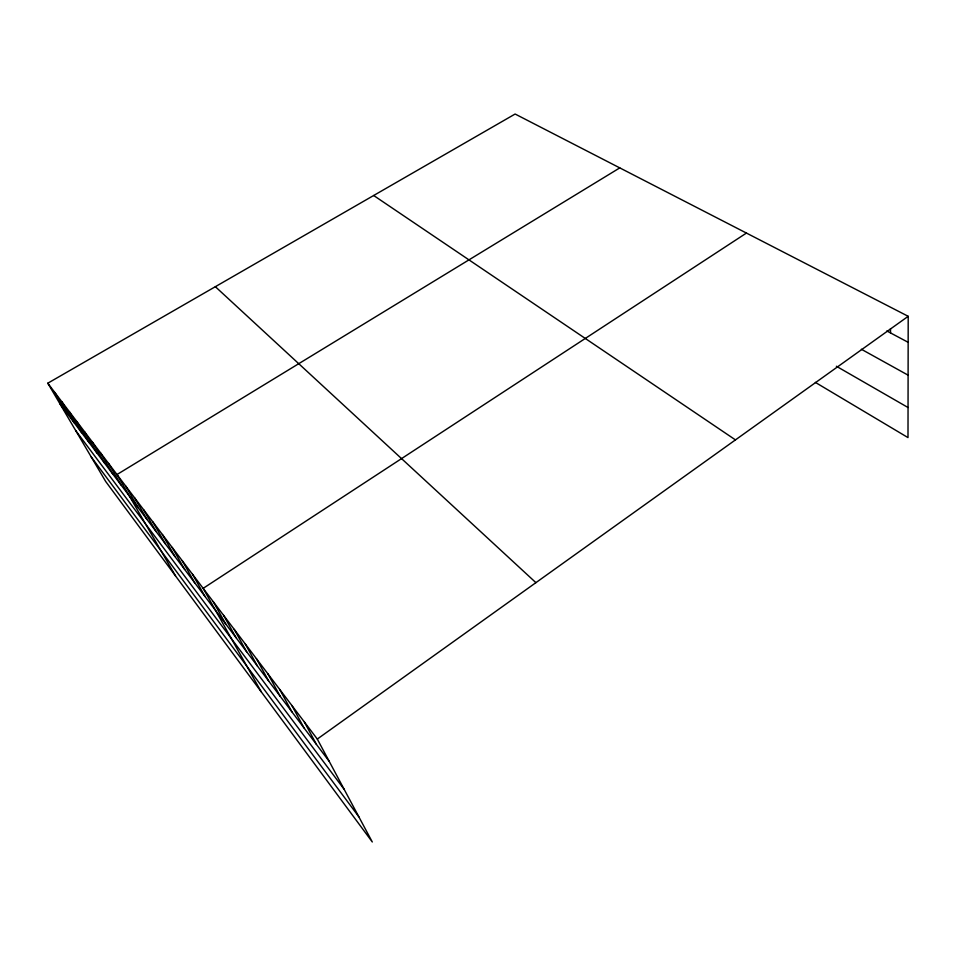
<?xml version="1.0" encoding="UTF-8"?>
<svg xmlns="http://www.w3.org/2000/svg" width="956" height="956" viewBox="0 0 956 956"><rect width="100%" height="100%" fill="white"/><g stroke="black" fill="none" stroke-linecap="round" stroke-linejoin="round"><path stroke-width="1.43" d="M47.8 383.201L317.296 739.06L372.29 841.973L105.65 481.43L47.8 383.201L515.117 114.027L908.2 316.305L907.997 437.597L815.36 382.388M317.296 739.06L908.2 316.305M746.445 233.061L203.162 588.346L261.203 691.762M619.775 167.886L116.979 474.546L175.546 575.954M886.845 330.967L908.152 342.308M861.356 349.251L908.104 375.158M836.38 366.256L908.045 407.519M373.677 195.502L735.451 439.891M215.351 286.692L535.91 582.658M60.073 404.041L329.223 761.394M75.679 430.547L344.184 789.381M91.155 456.837L358.811 816.747M61.973 401.914L74.305 422.946M54.803 392.45L67.111 413.386M76.791 421.476L89.183 442.688M69.298 411.582L81.666 432.71M92.302 441.959L104.742 463.349M84.451 431.598L96.879 452.905M100.332 452.57L112.796 474.045M108.554 463.433L121.042 484.991M125.618 485.947L138.13 507.672M143.531 509.608L156.055 531.488M134.461 497.634L146.985 519.431M152.829 521.892L165.364 543.833M162.377 534.5L174.912 556.512M172.176 547.43L184.699 569.501M182.226 560.706L194.737 582.837M192.55 574.341L205.05 596.52M213.248 601.683L225.712 623.945M223.608 615.353L236.036 637.664M234.244 629.395L246.636 651.729M245.154 643.806L257.511 666.165M256.375 658.612L268.672 680.983M267.883 673.825L280.132 696.207M279.726 689.455L291.903 711.838M291.891 705.516L303.996 727.898M304.414 722.055L316.436 744.413M890.49 328.625L890.538 332.939"/></g></svg>
